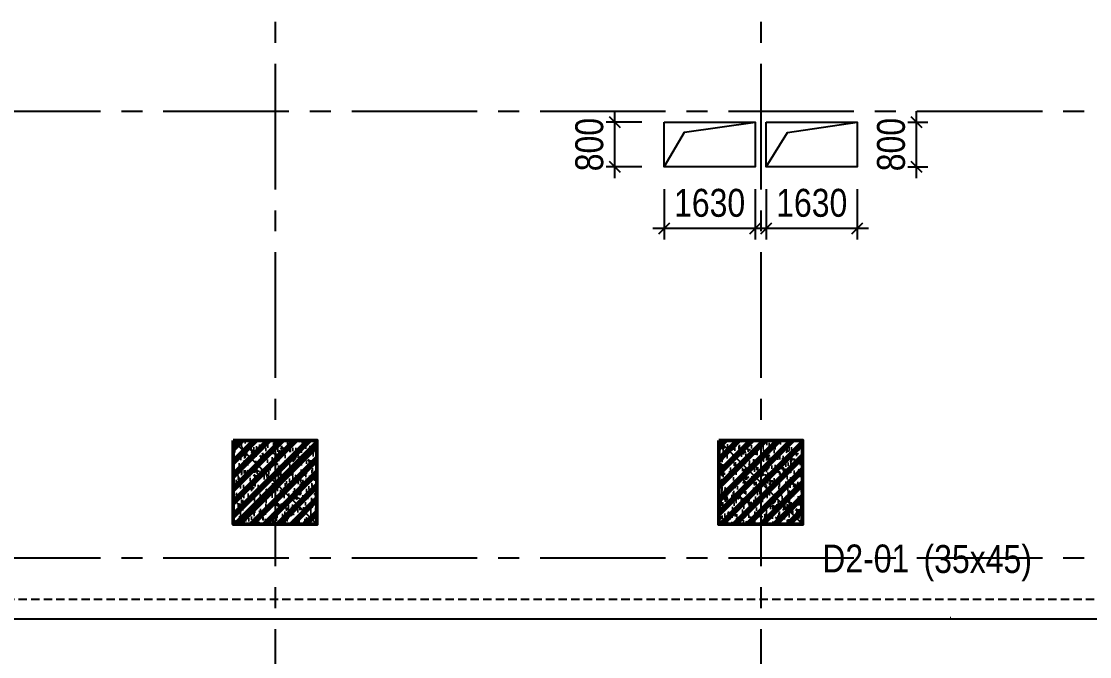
# Model space of a CAD drawing. Header units: millimetres. Extents: x -340714 to 2967022, y -655653 to 62.
# Drawn here: x 1135972 to 1155113, y -337098 to -325719 of the extents above; entities that cross this region are included whole.
import ezdxf
from ezdxf.enums import TextEntityAlignment as Align

# ---------------------------------------------------------------- set-up
doc = ezdxf.new("R2010")
doc.units = ezdxf.units.MM
doc.header["$LTSCALE"] = 100
doc.header["$PDMODE"] = 32
doc.header["$PDSIZE"] = 2.5
doc.linetypes.add('CENTER2', pattern=[1.125, 0.75, -0.125, 0.125, -0.125])
doc.linetypes.add('DASHED', pattern=[4.5, 3, -1.5])
for name, color, linetype in [('A-GLAZ', 135, 'Continuous'), ('ccu11-Khuat', 9, 'DASHED'), ('ccu11-Thay', 7, 'Continuous'), ('ccu12-Hatch', 250, 'Continuous'), ('ccu12-Manh', 8, 'Continuous'), ('ccu12-Text', 31, 'Continuous'), ('ccu12-Truc', 13, 'CENTER2'), ('KC2-DIM', 251, 'Continuous')]:
    doc.layers.add(name, color=color, linetype=linetype)
doc.layers.add('ccu12-Tencaukien', color=9, linetype='Continuous', lineweight=15)
doc.layers.add('KT-Net cot vach', color=6, linetype='Continuous', lineweight=50)
doc.styles.add('Arial Narrow', font='ARIALN.TTF')
doc.dimstyles.new('ccu12-200', dxfattribs={"dimscale": 200, "dimtxt": 2.5, "dimasz": 1, "dimexe": 1, "dimexo": 2, "dimgap": 1, "dimtad": 1, "dimdec": 0, "dimrnd": 5, "dimdsep": 46, "dimtxsty": 'Arial Narrow', "dimblk": 'ARCHTICK', "dimcen": -1, "dimdle": 1, "dimclrd": 256, "dimclre": 256, "dimclrt": 3, "dimadec": 0, "dimazin": 2, "dimtfac": 0.1, "dimtdec": 0, "dimtmove": 0, "dimatfit": 1, "dimldrblk": 'ARCHTICK', "dimfxl": 1, "dimtvp": 0.8333333333333334, "dimtolj": 1, "dimtzin": 12, "dimarcsym": 0})

# ---------------------------------------------------------------- blocks, each defined once
blk = doc.blocks.new('Grid-ST-flat-3')
at = {"layer": 'ccu12-Truc', "ltscale": 30}
for p, q in [((381599.3874795342, -66474.78057617624), (381599.3874795342, -104409.5824195731)), ((390299.3874795342, -66474.78057617624), (390299.3874795342, -104409.5824195731)), ((366096.2468389806, -84196.27186137141), (425824.046860399, -84196.27186136867)), ((366096.246838973, -92196.27186136931), (425824.0468604039, -92196.27186137077))]:
    blk.add_line(p, q, dxfattribs=at)
blk = doc.blocks.new('*U151')
h = blk.add_hatch()
h.set_pattern_fill('VATLIEU04', color=250, scale=40, style=0, pattern_type=2)
h.set_pattern_definition([(49.99999999999999, (550, -550), (286.9040730403014, -25.10085399303804), [30, -330]), (355, (550, -550), (-55.50053344520001, 300.8768534800047), [24, -264]), (100.4514, (573.908672, -552.091736), (231.4037526856086, 275.7758168243814), [25.496076, -280.4568448]), (46.18420000000001, (550, -470), (426.8964194502578, -66.20760573160723), [45, -495]), (96.6356, (585.574698, -475.5173228), (373.8650822194813, 389.6471483601767), [38.2441152, -420.6852]), (351.1842, (550, -470), (373.8647780534509, 389.6474403701299), [36, -396]), (21, (590, -490), (238.7628208473847, -161.0475562661355), [30, -330]), (326.0000000000001, (590, -490), (97.32613276863269, 290.0600180187412), [24, -264]), (71.4514, (609.8968932, -503.4206424), (336.089051432596, 129.012198683981), [25.496076, -280.4568448]), (37.50000000000001, (550, -550), (4.863942126916267, 133.1575415325246), [0, -260.8, 0, -268, 0, -265]), (7.499999999999999, (550, -550), (105.2278149768594, 157.7646847529441), [0, -152.8, 0, -254.8, 0, -101]), (327.5, (460.8, -550), (213.5289744689636, -9.021948693751902), [0, -100, 0, -312, 0, -414]), (317.5, (420.8, -550), (233.2744677369545, 40.04199293292709), [0, -130, 0, -207.2, 0, -294]), (45, (550, -550), (-120.2081528017131, 120.2081528017131), []), (45, (550, -501), (-120.2081528017131, 120.2081528017131), [])])
h.paths.add_polyline_path([(-475, 475), (1025, 475), (1025, -1025), (-475, -1025)])
at = {"color": 6, "ltscale": 0.25}
blk.add_lwpolyline([(-475, 475), (1025, 475), (1025, -1025), (-475, -1025)], close=True, dxfattribs=at)
at = {"layer": 'Defpoints', "linetype": 'ByBlock', "ltscale": 30}
for p, q in [((1025, 475), (-475, -1025)), ((-475, 475), (1025, -1025))]:
    blk.add_line(p, q, dxfattribs=at)
blk = doc.blocks.new('MBDVCOTVACH-T2-T6-PN')
at = {"layer": 'ccu12-Hatch', "ltscale": 0.5}
h = blk.add_hatch(dxfattribs=at)
h.set_pattern_fill('BETONG', color=256, scale=50, pattern_type=2)
h.set_pattern_definition([(0, (-1923553.406636358, 300749.4537652719), (0, 259.8076212), [6.25, -143.75]), (0, (-1923553.406636358, 300760.2790828219), (0, 259.8076212), [6.25, -143.75]), (120, (-1923553.406636358, 300749.4537652719), (-225.0000000560045, -129.9038105999999), [6.249999999999998, -143.7499999999999]), (120, (-1923544.031636358, 300754.866424072), (-225.0000000560045, -129.9038105999999), [6.249999999999998, -143.7499999999999]), (0, (-1923478.406636358, 300879.3575758719), (0, 259.8076212), [6.25, -143.75]), (0, (-1923478.406636358, 300890.1828934219), (0, 259.8076212), [6.25, -143.75]), (120, (-1923478.406636358, 300879.3575758719), (-225.0000000560045, -129.9038105999999), [6.249999999999998, -143.7499999999999]), (120, (-1923469.031636358, 300884.7702346719), (-225.0000000560045, -129.9038105999999), [6.249999999999998, -143.7499999999999]), (59.99999999999999, (-1923547.156636358, 300749.4537652719), (-225.0000000560045, 129.9038106), [6.25, -143.75]), (59.99999999999999, (-1923556.531636358, 300754.866424072), (-225.0000000560045, 129.9038106), [6.25, -143.75]), (59.99999999999999, (-1923472.156636358, 300619.5499546719), (-225.0000000560045, 129.9038106), [6.25, -143.75]), (59.99999999999999, (-1923481.531636358, 300624.962613472), (-225.0000000560045, 129.9038106), [6.25, -143.75]), (45, (-1923553.406636358, 300749.4537652719), (-53.03300858899107, 53.03300858899107), []), (49.99999999999999, (-1923553.406636358, 300749.4537652719), (358.6300913003767, -31.37606749129755), [37.5, -412.5]), (355, (-1923553.406636358, 300749.4537652719), (-69.3756668065, 376.0960668500059), [30, -330]), (100.4514, (-1923523.520796358, 300746.8390952719), (289.2546908570108, 344.7197710304768), [31.870095, -350.571056]), (46.18420000000001, (-1923553.406636358, 300849.4537652719), (533.6205243128222, -82.75950716450905), [56.25, -618.75]), (96.6356, (-1923508.938263858, 300842.557111772), (467.3313527743517, 487.0589354502209), [47.805144, -525.8565]), (351.1842, (-1923553.406636358, 300849.4537652719), (467.3309725668136, 487.0593004626623), [45, -495]), (21, (-1923503.406636358, 300824.4537652719), (298.4535260592309, -201.3094453326694), [37.5, -412.5]), (326.0000000000001, (-1923503.406636358, 300824.4537652719), (121.6576659607909, 362.5750225234265), [30, -330]), (71.4514, (-1923478.535519858, 300807.6779622719), (420.111314290745, 161.2652483549762), [31.870095, -350.571056]), (37.50000000000001, (-1923553.406636358, 300749.4537652719), (6.079927658645334, 166.4469269156558), [0, -326, 0, -335, 0, -331.25]), (7.499999999999999, (-1923553.406636358, 300749.4537652719), (131.5347687210743, 197.2058559411801), [0, -191, 0, -318.5, 0, -126.25]), (327.5, (-1923664.906636358, 300749.4537652719), (266.9112180862045, -11.27743586718988), [0, -125, 0, -390, 0, -517.5]), (317.5, (-1923714.906636358, 300749.4537652719), (291.5930846711931, 50.05249116615887), [0, -162.5, 0, -259, 0, -367.5])])
edge = h.paths.add_edge_path()
edge.add_arc((4097.65261828457, -8624.055242631817), 750, 0, 360)
edge = h.paths.add_edge_path()
edge.add_arc((1410.005177336978, -253.7429474530509), 750, 0, 360)
edge = h.paths.add_edge_path()
edge.add_arc((101636.8044801299, -32126.61616641039), 750, 0, 360)
edge = h.paths.add_edge_path()
edge.add_arc((54389.03565472178, -32051.75711834745), 750, 0, 360)
at = {"layer": 'KT-Net cot vach'}
for p in [(72361.80449052667, -32951.61703728221, 7.594816086537956e-05), (81061.80449052667, -32951.61702790961, 7.59481297612464e-05)]:
    blk.add_blockref('*U151', p, dxfattribs=at)
blk = doc.blocks.new('*U690')
at = {"layer": 'ccu12-Tencaukien', "color": 8, "ltscale": 10000}
blk.add_line((360.6565736538532, -155.3215232637356), (354.4065714950475, -155.3215232637356), dxfattribs=at)
at = {"layer": 'ccu12-Text', "color": 2, "style": 'Arial Narrow', "width": 0.8}
blk.add_attdef('SH', text='', height=300, dxfattribs=at).set_placement((275.6048113084853, 5.864471777974813), align=Align.BOTTOM_RIGHT)
at = {"layer": 'ccu12-Text', "color": 31, "style": 'Arial Narrow', "width": 0.8}
for tag, p in [('(', (507.5315725744504, -75.41116959831947)), ('KT', (632.605666770517, -75.41116959831947)), (')', (962.8971199221714, -75.41116959831947))]:
    blk.add_attdef(tag, text='', height=250, dxfattribs=at).set_placement(p, align=Align.BOTTOM_LEFT)
blk = doc.blocks.new('MBKC-T2-PN')
at = {"layer": 'ccu11-Khuat', "ltscale": 0.5, "elevation": -2.677769264985028e-08}
blk.add_lwpolyline([(57386.55828894489, -12930.04420790478), (65794.96816600184, -10027.05643183063, 0.260495241581582), (69736.50495830015, -12426.6161779894), (99368.00793614518, -12426.6161779894, -0.2609853684017961), (101894.5837610736, -14307.26193159987), (105248.9736585456, -29866.61846812873, -0.450430548376512), (100589.6931814908, -35326.6158653514), (55455.61416863091, -35326.6158653514, -0.3270381078692864), (50922.90468503162, -31997.94642836676), (46413.0024276413, -18965.37748569861, 0.4276044270060953), (30445.87231722521, -12504.80555859185), (12824.43251889106, -18584.35473983688, -0.1315578741241553), (10225.70651983377, -18473.84767023224), (9061.065310114762, -18020.38528109412, -0.1846755877232493), (7455.469289202709, -16623.04162249499), (2976.957835427951, -9107.263866643538, -0.02202630655640508), (-406.9169527585618, -3413.254662496154, -0.399242345885018), (1800.966408062493, 257.1217708188342), (31224.41949791997, 10401.15608117677, -0.1203839840985261), (42572.85465626395, 11719.39024886949), (58379.85115727969, 7611.132730447047, -0.2258253160871416), (60186.44089432061, 5977.409135053749), (62085.54238365032, 488.0873970090761), (51857.30011690897, -3043.19410645077)], format="xyb", dxfattribs=at)
at = {"layer": 'ccu11-Thay', "elevation": -2.677769264985028e-08}
blk.add_lwpolyline([(31106.50862324028, 10730.72166345781, -0.1205795836710196), (42638.87427653908, 12063.859528495), (58473.93031160696, 7948.309303218033, -0.2272385897093211), (60513.964432284, 6101.209794561379), (65878.81921774126, -9405.815059417277, 0.2908633368540378), (69743.13952882006, -12076.6161779894), (99390.07919017388, -12076.6161779894, -0.2655275921417467), (102229.2245215473, -14198.71881677723), (105593.7353260962, -29805.02123810095, -0.4513714951595503), (100592.7770390881, -35676.6158653514), (55455.39553553029, -35676.6158653514, -0.3267809868965265), (50590.57907296135, -32107.86789232772), (46084.8424524439, -19087.33667168533, 0.427810969143063), (30575.2745344413, -12830.40558466513), (12920.16765186726, -18921.57020124164, -0.1330764012900887), (10109.49357222929, -18804.19336872117), (8937.306803341722, -18347.79305564612, -0.183720991931343), (7150.621857264778, -16795.18900673359), (2680.126648878446, -9292.86400619999, -0.02215701127767281), (-737.5723420327995, -3537.213185448665, -0.4024491153328594), (1696.95094252727, 591.477936539799), (31106.50862324028, 10730.72166345781)], format="xyb", dxfattribs=at)
blk = doc.blocks.new('_ARCHTICK')
at = {"color": 0, "linetype": 'ByBlock', "const_width": 0.15}
blk.add_lwpolyline([(-0.5, -0.5), (0.5, 0.5)], dxfattribs=at)
blk = doc.blocks.new('*D1071')
at = {"layer": 'Defpoints', "color": 0, "ltscale": 0.5, "transparency": 16777216}
for p in [(83178.08338607548, -26776.5554094806), (84129.68907342108, -26776.5554094806), (83178.08338607548, -27576.61616590638)]:
    blk.add_point(p, dxfattribs=at)
at = {"layer": 'KC2-DIM', "lineweight": -2, "ltscale": 0.5, "transparency": 16777216}
for p, q in [((84129.68907342108, -27776.61616590638), (84129.68907342108, -26576.5554094806)), ((83578.08338607548, -26776.5554094806), (84329.68907342108, -26776.5554094806)), ((83578.08338607548, -27576.61616590638), (84329.68907342108, -27576.61616590638))]:
    blk.add_line(p, q, dxfattribs=at)
at = {"layer": 'KC2-DIM', "lineweight": -2, "ltscale": 0.5, "transparency": 16777216, "xscale": 200, "yscale": 200, "zscale": 200}
for p, rotation in [((84129.68907342108, -26776.5554094806), 90), ((84129.68907342108, -27576.61616590638), 270)]:
    blk.add_blockref('_ARCHTICK', p, dxfattribs=dict(at, rotation=rotation))
at = {"layer": 'KC2-DIM', "color": 3, "ltscale": 0.5, "transparency": 16777216, "insert": (83674.40257956022, -27176.5857876935), "char_height": 500, "attachment_point": 5, "rotation": 90, "style": 'Arial Narrow', "bg_fill": 3, "box_fill_scale": 1.1, "bg_fill_color": 256, "bg_fill_true_color": 13158600, "bg_fill_transparency": 0}
blk.add_mtext('\\A1;800', dxfattribs=at)
blk = doc.blocks.new('*D1072')
at = {"layer": 'Defpoints', "color": 0, "ltscale": 0.5, "transparency": 16777216}
for p in [(81436.80450748024, -27576.61616590637), (83066.80450748024, -27576.61616590637), (81436.80450748024, -28678.74104915326)]:
    blk.add_point(p, dxfattribs=at)
at = {"layer": 'KC2-DIM', "lineweight": -2, "ltscale": 0.5, "transparency": 16777216}
for p, q in [((81436.80450748024, -27976.61616590637), (81436.80450748024, -28878.74104915326)), ((83066.80450748024, -27976.61616590637), (83066.80450748024, -28878.74104915326)), ((83266.80450748024, -28678.74104915326), (81236.80450748024, -28678.74104915326))]:
    blk.add_line(p, q, dxfattribs=at)
at = {"layer": 'KC2-DIM', "lineweight": -2, "ltscale": 0.5, "transparency": 16777216, "xscale": 200, "yscale": 200, "zscale": 200, "rotation": 180}
blk.add_blockref('_ARCHTICK', (81436.80450748024, -28678.74104915326), dxfattribs=at)
at = {"layer": 'KC2-DIM', "lineweight": -2, "ltscale": 0.5, "transparency": 16777216, "xscale": 200, "yscale": 200, "zscale": 200}
blk.add_blockref('_ARCHTICK', (83066.80450748024, -28678.74104915326), dxfattribs=at)
at = {"layer": 'KC2-DIM', "color": 3, "ltscale": 0.5, "transparency": 16777216, "insert": (82251.80450748024, -28223.45455529242), "char_height": 500, "attachment_point": 5, "style": 'Arial Narrow', "bg_fill": 3, "box_fill_scale": 1.1, "bg_fill_color": 256, "bg_fill_true_color": 13158600, "bg_fill_transparency": 0}
blk.add_mtext('\\A1;1630', dxfattribs=at)
blk = doc.blocks.new('*D1073')
at = {"layer": 'Defpoints', "color": 0, "ltscale": 0.5, "transparency": 16777216}
for p in [(79606.80450748024, -27576.61616590637, -2.677769264985028e-08), (81236.80450748024, -27576.61616590637, -2.677769264985028e-08), (79606.80450748024, -28678.74104915326)]:
    blk.add_point(p, dxfattribs=at)
at = {"layer": 'KC2-DIM', "lineweight": -2, "ltscale": 0.5, "transparency": 16777216}
for p, q in [((79606.80450748024, -27976.61616590637), (79606.80450748024, -28878.74104915326)), ((81236.80450748024, -27976.61616590637), (81236.80450748024, -28878.74104915326)), ((81436.80450748024, -28678.74104915326), (79406.80450748024, -28678.74104915326))]:
    blk.add_line(p, q, dxfattribs=at)
at = {"layer": 'KC2-DIM', "lineweight": -2, "ltscale": 0.5, "transparency": 16777216, "xscale": 200, "yscale": 200, "zscale": 200, "rotation": 180}
blk.add_blockref('_ARCHTICK', (79606.80450748024, -28678.74104915326), dxfattribs=at)
at = {"layer": 'KC2-DIM', "lineweight": -2, "ltscale": 0.5, "transparency": 16777216, "xscale": 200, "yscale": 200, "zscale": 200}
blk.add_blockref('_ARCHTICK', (81236.80450748024, -28678.74104915326), dxfattribs=at)
at = {"layer": 'KC2-DIM', "color": 3, "ltscale": 0.5, "transparency": 16777216, "insert": (80421.80450748024, -28223.45455529242), "char_height": 500, "attachment_point": 5, "style": 'Arial Narrow', "bg_fill": 3, "box_fill_scale": 1.1, "bg_fill_color": 256, "bg_fill_true_color": 13158600, "bg_fill_transparency": 0}
blk.add_mtext('\\A1;1630', dxfattribs=at)
blk = doc.blocks.new('*D1074')
at = {"layer": 'Defpoints', "color": 0, "ltscale": 0.5, "transparency": 16777216}
for p in [(78723.52411267698, -26776.61616590638), (79606.80450748026, -26776.61616590638, -2.677769264985028e-08), (79606.80450748026, -27576.61616590638, -2.677769264985028e-08)]:
    blk.add_point(p, dxfattribs=at)
at = {"layer": 'KC2-DIM', "lineweight": -2, "ltscale": 0.5, "transparency": 16777216}
for p, q in [((78723.52411267698, -27776.61616590638), (78723.52411267698, -26576.61616590638)), ((79206.80450748026, -26776.61616590638), (78523.52411267698, -26776.61616590638)), ((79206.80450748026, -27576.61616590638), (78523.52411267698, -27576.61616590638))]:
    blk.add_line(p, q, dxfattribs=at)
at = {"layer": 'KC2-DIM', "lineweight": -2, "ltscale": 0.5, "transparency": 16777216, "xscale": 200, "yscale": 200, "zscale": 200}
for p, rotation in [((78723.52411267698, -26776.61616590638), 90), ((78723.52411267698, -27576.61616590638), 270)]:
    blk.add_blockref('_ARCHTICK', p, dxfattribs=dict(at, rotation=rotation))
at = {"layer": 'KC2-DIM', "color": 3, "ltscale": 0.5, "transparency": 16777216, "insert": (78268.23761881613, -27176.61616590639), "char_height": 500, "attachment_point": 5, "rotation": 90, "style": 'Arial Narrow', "bg_fill": 3, "box_fill_scale": 1.1, "bg_fill_color": 256, "bg_fill_true_color": 13158600, "bg_fill_transparency": 0}
blk.add_mtext('\\A1;800', dxfattribs=at)
blk = doc.blocks.new('LOMO-PODIUM-PN')
at = {"layer": 'ccu11-Thay', "ltscale": 0.5, "elevation": -2.677769264985028e-08}
blk.add_lwpolyline([(79606.80450748024, -26776.61616590637), (81236.80450748024, -26776.61616590637), (81236.80450748024, -27576.61616590637), (79606.80450748024, -27576.61616590637)], close=True, dxfattribs=at)
at = {"layer": 'ccu11-Thay', "ltscale": 0.5}
blk.add_lwpolyline([(81436.80450748024, -26776.37772021693), (83066.80450748024, -26776.61616590637), (83066.80450748024, -27576.61616590637), (81436.80450748024, -27576.61616590637)], close=True, dxfattribs=at)
at = {"layer": 'ccu12-Manh', "ltscale": 0.5, "elevation": -2.677769264985028e-08}
blk.add_lwpolyline([(79606.80450748024, -27576.61616590637), (79971.08711411874, -26955.4051752995), (81236.80450748024, -26776.61616590637)], dxfattribs=at)
at = {"layer": 'ccu12-Manh', "ltscale": 0.5}
blk.add_lwpolyline([(81436.80450748024, -27576.61616590637), (81815.93501039618, -26962.6924863559), (83066.80450748024, -26776.61616590637)], dxfattribs=at)
at = {"layer": 'KC2-DIM', "color": 252, "ltscale": 0.5}
dim = blk.add_linear_dim(base=(84129.68907342108, -26776.5554094806), p1=(83178.08338607545, -27576.61616590637), p2=(83178.08338607545, -26776.55540948058), angle=90, dimstyle='ccu12-200', override={"dimfxl": 150, "dimtfill": 1}, dxfattribs=at)
dim.commit()
dim.dimension.update_dxf_attribs({"geometry": '*D1071', "text_midpoint": (84129.68907342106, -27176.5857876935), "dimtype": 128})
dim = blk.add_linear_dim(base=(81436.80450748024, -28678.74104915326), p1=(83066.80450748024, -27576.61616590637), p2=(81436.80450748024, -27576.61616590637), dimstyle='ccu12-200', override={"dimfxl": 150, "dimtfill": 1}, dxfattribs=at)
dim.commit()
dim.dimension.update_dxf_attribs({"geometry": '*D1072', "text_midpoint": (82251.80450748024, -28223.45455529242)})
dim = blk.add_linear_dim(base=(79606.80450748024, -28678.74104915326), p1=(81236.80450748024, -27576.61616590637, -2.677769264985028e-08), p2=(79606.80450748024, -27576.61616590637, -2.677769264985028e-08), dimstyle='ccu12-200', override={"dimfxl": 150, "dimtfill": 1}, dxfattribs=at)
dim.commit()
dim.dimension.update_dxf_attribs({"geometry": '*D1073', "text_midpoint": (80421.80450748024, -28223.45455529242)})
dim = blk.add_linear_dim(base=(78723.52411267698, -26776.61616590638), p1=(79606.80450748024, -27576.61616590637, -2.677769264985028e-08), p2=(79606.80450748024, -26776.61616590637, -2.677769264985028e-08), angle=90, dimstyle='ccu12-200', override={"dimfxl": 150, "dimtfill": 1}, dxfattribs=at)
dim.commit()
dim.dimension.update_dxf_attribs({"geometry": '*D1074', "text_midpoint": (78723.52411267697, -27176.61616590639), "dimtype": 128})

msp = doc.modelspace()

# ---------------------------------------------------------------- linework, layer by layer
at = {"layer": 'A-GLAZ'}
msp.add_lwpolyline([(1098988.630658257, -290018.7321018141, -0.1205795836710196), (1110520.996311556, -288685.5942367769), (1126356.052346624, -292801.1444620539, -0.2272385897093211), (1128396.086467301, -294648.2439707106), (1133760.941252758, -310155.2688246892, 0.2908633368540378), (1137625.261563837, -312826.0699432613), (1167272.201225191, -312826.0699432613, -0.2655275921417467), (1170111.346556564, -314948.1725820492), (1173475.857361113, -330554.4750033729, -0.4513714951595503), (1168474.899074105, -336426.0696306233), (1123337.517570547, -336426.0696306233, -0.3267809868965265), (1118472.701107978, -332857.3216575996), (1113966.964487461, -319836.7904369573, 0.427810969143063), (1098457.396569458, -313579.8593499371), (1080802.289686884, -319671.0239665136, -0.1330764012900887), (1077991.615607246, -319553.6471339931), (1076819.428838359, -319097.2468209181, -0.183720991931343), (1075032.743892282, -317544.6427720055), (1070562.248683895, -310042.3177714719, -0.02215701127767281), (1067144.549692984, -304286.6669507206, -0.4024491153328594), (1069579.072977544, -300157.9758287321), (1098988.630658257, -290018.7321018141)], format="xyb", dxfattribs=at)

# ---------------------------------------------------------------- block references
msp.add_blockref('Grid-ST-flat-3', (758919.5391998056, -243129.7985158589))
at = {"layer": 'ccu12-Tencaukien', "extrusion": (4.388134669035146e-07, -9.799241008827418e-07, 0.9999999999994236)}
ref = msp.add_blockref('*U690', (1152111.080447068, -335905.5307473034, -0.1545653702282677), dxfattribs=dict(at, xscale=1.815893337873055, yscale=1.815893337873055, zscale=1.815893337873055, rotation=339.536933714468))
ref.add_attrib('KT', '(35x45)', dxfattribs={"color": 31, "extrusion": (4.388134669035146e-07, -9.799241008827418e-07, 0.9999999999994236), "height": 499.9999999999999, "style": 'Arial Narrow'}).set_placement((1152136.959259324, -335749.114520196, 0.8338145888529335), align=Align.BOTTOM_LEFT)
ref.add_attrib('SH', 'D2-01', dxfattribs={"color": 2, "extrusion": (4.388134669035146e-07, -9.799241008827418e-07, 0.9999999999994236), "height": 499.9999999999999, "style": 'Arial Narrow'}).set_placement((1151882.029727446, -335740.2380799056, 0.8340711634323498), align=Align.BOTTOM_RIGHT)
at = {"layer": 'KC2-DIM', "ltscale": 0.5}
msp.add_blockref('MBKC-T2-PN', (1067882.122035017, -300749.4537652719), dxfattribs=at)
at = {"layer": 'KC2-DIM'}
msp.add_blockref('MBDVCOTVACH-T2-T6-PN', (1067882.122035017, -300749.4537652719), dxfattribs=at)

# ---------------------------------------------------------------- next in the draw order: block references
at = {"layer": 'ccu11-Thay'}
msp.add_blockref('LOMO-PODIUM-PN', (1067882.122035017, -300749.4537652719), dxfattribs=at)

doc.saveas('drawing.dxf')
